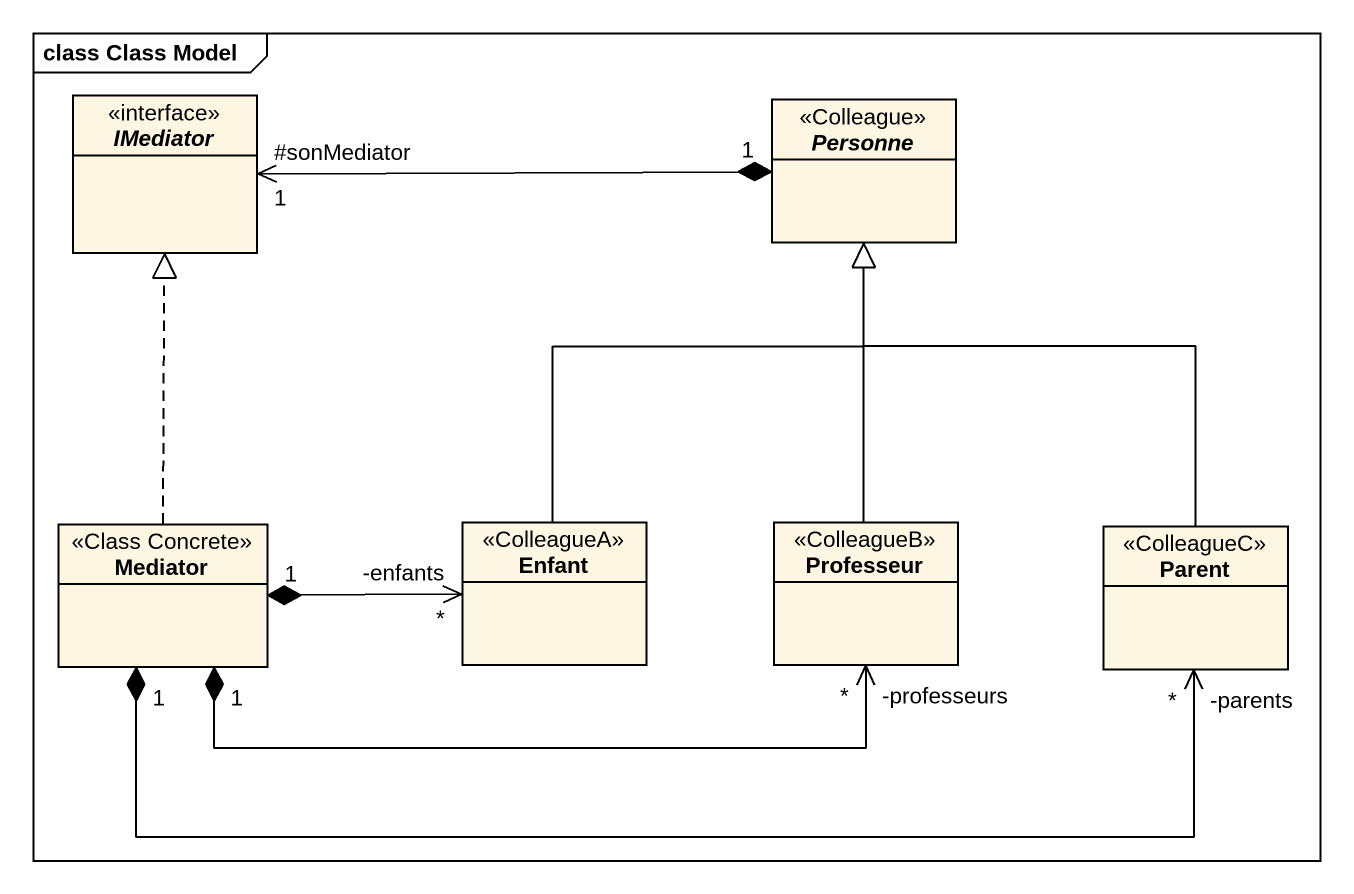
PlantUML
@startuml
mainframe class Class Model
hide circle
hide empty members
interface IMediator <<interface>>
abstract class Personne <<Colleague>>
class Mediator <<Class Concrete>>
class Enfant <<ColleagueA>>
class Professeur <<ColleagueB>>
class Parent <<ColleagueC>>
IMediator "#sonMediator\n1" <-right-* "1" Personne
Mediator .up.|> IMediator
Enfant -up-|> Personne
Enfant "-enfants\n*" <-left-* "1" Mediator
Professeur -up-|> Personne
Professeur "-professeurs\n*" <-left-* "1" Mediator
Parent -up-|> Personne
Parent "-parents\n*" <-left-* "1" Mediator
@enduml
